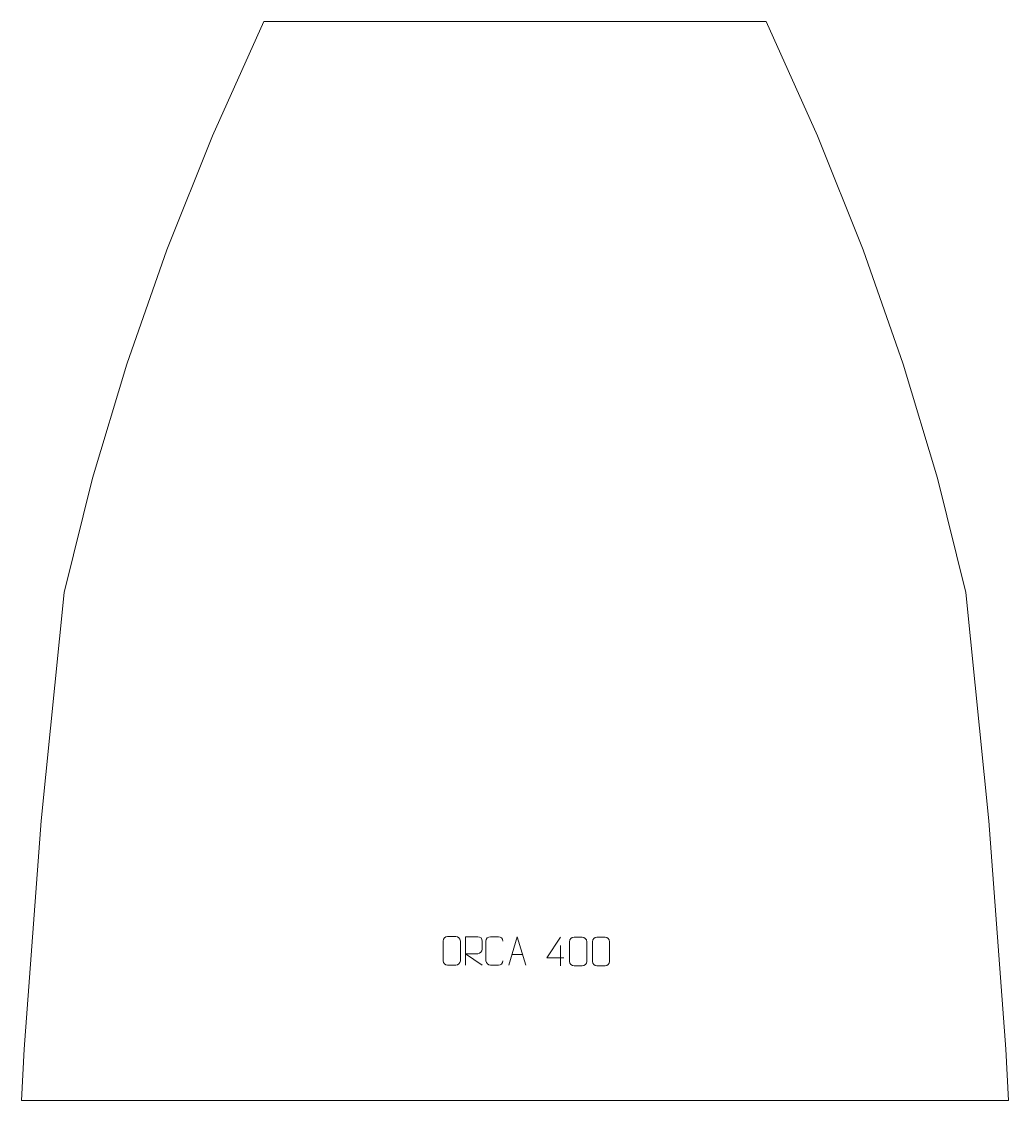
# Model space of a CAD drawing. Header units: millimetres. Extents: x -428 to 437, y 723 to 1668.
import ezdxf

# ---------------------------------------------------------------- set-up
doc = ezdxf.new("R2010")
doc.units = ezdxf.units.MM
doc.header["$MEASUREMENT"] = 0
doc.layers.add('layer 1', color=7, linetype='Continuous')

msp = doc.modelspace()

# ---------------------------------------------------------------- linework, layer by layer
at = {"layer": 'layer 1', "color": 242, "lineweight": 9}
msp.add_open_spline([(-215.3672, 1667.7565), (-215.3672, 1667.7565), (224.633, 1667.7565), (224.633, 1667.7565), (224.633, 1667.7565), (224.633, 1667.7565), (269.6333, 1567.7566), (269.6333, 1567.7566), (269.6333, 1567.7566), (269.6333, 1567.7566), (309.6331, 1467.7568), (309.6331, 1467.7568), (309.6331, 1467.7568), (309.6331, 1467.7568), (344.6336, 1367.7569), (344.6336, 1367.7569), (344.6336, 1367.7569), (344.6336, 1367.7569), (374.6336, 1267.7558), (374.6336, 1267.7558), (374.6336, 1267.7558), (374.6336, 1267.7558), (399.6332, 1167.7571), (399.6332, 1167.7571), (399.6332, 1167.7571), (399.6332, 1167.7571), (419.6323, 967.7562), (419.6323, 967.7562), (419.6323, 967.7562), (419.6323, 967.7562), (434.6325, 767.7564), (434.6325, 767.7564), (434.6325, 767.7564), (434.6325, 767.7564), (436.883, 722.7566), (436.883, 722.7566), (436.883, 722.7566), (436.883, 722.7566), (-427.6172, 722.7566), (-427.6172, 722.7566), (-427.6172, 722.7566), (-427.6172, 722.7566), (-425.3667, 767.7564), (-425.3667, 767.7564), (-425.3667, 767.7564), (-425.3667, 767.7564), (-410.3665, 967.7562), (-410.3665, 967.7562), (-410.3665, 967.7562), (-410.3665, 967.7562), (-390.3674, 1167.7571), (-390.3674, 1167.7571), (-390.3674, 1167.7571), (-390.3674, 1167.7571), (-365.3662, 1267.7558), (-365.3662, 1267.7558), (-365.3662, 1267.7558), (-365.3662, 1267.7558), (-335.3662, 1367.7569), (-335.3662, 1367.7569), (-335.3662, 1367.7569), (-335.3662, 1367.7569), (-300.3673, 1467.7568), (-300.3673, 1467.7568), (-300.3673, 1467.7568), (-300.3673, 1467.7568), (-260.3675, 1567.7566), (-260.3675, 1567.7566), (-260.3675, 1567.7566), (-260.3675, 1567.7566), (-215.3672, 1667.7565), (-215.3672, 1667.7565)], degree=3, knots=[0, 0, 0, 0, 0.05263158, 0.05263158, 0.05263158, 0.05263158, 0.10526316, 0.10526316, 0.10526316, 0.10526316, 0.15789474, 0.15789474, 0.15789474, 0.15789474, 0.21052632, 0.21052632, 0.21052632, 0.21052632, 0.26315789, 0.26315789, 0.26315789, 0.26315789, 0.31578947, 0.31578947, 0.31578947, 0.31578947, 0.36842105, 0.36842105, 0.36842105, 0.36842105, 0.42105263, 0.42105263, 0.42105263, 0.42105263, 0.47368421, 0.47368421, 0.47368421, 0.47368421, 0.52631579, 0.52631579, 0.52631579, 0.52631579, 0.57894737, 0.57894737, 0.57894737, 0.57894737, 0.63157895, 0.63157895, 0.63157895, 0.63157895, 0.68421053, 0.68421053, 0.68421053, 0.68421053, 0.73684211, 0.73684211, 0.73684211, 0.73684211, 0.78947368, 0.78947368, 0.78947368, 0.78947368, 0.84210526, 0.84210526, 0.84210526, 0.84210526, 0.89473684, 0.89473684, 0.89473684, 0.89473684, 1, 1, 1, 1], dxfattribs=at)
at = {"layer": 'layer 1', "color": 250, "lineweight": 9}
for points, knots in [([(-54.3839, 866.2148), (-52.0172, 866.2148), (-49.6501, 866.2148), (-47.283, 866.2148), (-47.283, 866.2148), (-45.302, 866.2504), (-43.2755, 864.7557), (-43.2484, 862.313), (-43.2484, 862.313), (-43.2488, 856.5542), (-43.2488, 850.7949), (-43.2484, 845.0353), (-43.2484, 845.0353), (-43.3906, 842.7071), (-45.0974, 841.2245), (-47.283, 841.2136), (-47.283, 841.2136), (-49.656, 841.214), (-52.029, 841.214), (-54.4016, 841.2136), (-54.4016, 841.2136), (-56.3605, 841.108), (-58.3674, 842.9964), (-58.356, 845.0179), (-58.356, 845.0179), (-58.3557, 850.8), (-58.3557, 856.5816), (-58.356, 862.3629), (-58.356, 862.3629), (-58.3517, 864.5055), (-56.5742, 866.2283), (-54.3839, 866.2148)], [0, 0, 0, 0, 0.11111111, 0.11111111, 0.11111111, 0.11111111, 0.22222222, 0.22222222, 0.22222222, 0.22222222, 0.33333333, 0.33333333, 0.33333333, 0.33333333, 0.44444444, 0.44444444, 0.44444444, 0.44444444, 0.55555556, 0.55555556, 0.55555556, 0.55555556, 0.66666667, 0.66666667, 0.66666667, 0.66666667, 0.77777778, 0.77777778, 0.77777778, 0.77777778, 1, 1, 1, 1]), ([(-38.7027, 841.1918), (-38.7027, 841.1918), (-38.7027, 866.1453), (-38.7027, 866.1453), (-38.7027, 866.1453), (-35.1079, 866.1453), (-31.5124, 866.1453), (-27.9172, 866.1453), (-27.9172, 866.1453), (-25.5919, 866.1076), (-24.0346, 864.6176), (-24.0387, 862.2512), (-24.0387, 862.2512), (-24.0391, 860.2157), (-24.0391, 857.1563), (-24.0387, 855.1203), (-24.0387, 855.1203), (-24.0452, 853.2448), (-25.8575, 851.303), (-27.867, 851.2839), (-27.867, 851.2839), (-27.867, 851.2839), (-38.7027, 851.2839), (-38.7027, 851.2839), (-38.7027, 851.2839), (-38.7027, 851.2839), (-24.048, 841.1918), (-24.048, 841.1918)], [0, 0, 0, 0, 0.125, 0.125, 0.125, 0.125, 0.25, 0.25, 0.25, 0.25, 0.375, 0.375, 0.375, 0.375, 0.5, 0.5, 0.5, 0.5, 0.625, 0.625, 0.625, 0.625, 0.75, 0.75, 0.75, 0.75, 1, 1, 1, 1]), ([(-5.9476, 845.0095), (-6.0874, 842.6861), (-7.7646, 841.2065), (-9.9123, 841.1957), (-9.9123, 841.1957), (-12.2442, 841.1961), (-14.5761, 841.1961), (-16.9076, 841.1957), (-16.9076, 841.1957), (-18.8326, 841.0903), (-20.8047, 842.9748), (-20.7935, 844.9921), (-20.7935, 844.9921), (-20.7931, 850.7622), (-20.7931, 856.5319), (-20.7935, 862.3012), (-20.7935, 862.3012), (-20.7893, 864.4393), (-19.0426, 866.1585), (-16.8902, 866.145), (-16.8902, 866.145), (-14.5645, 866.145), (-12.2384, 866.145), (-9.9123, 866.145), (-9.9123, 866.145), (-7.9657, 866.1805), (-5.9743, 864.689), (-5.9476, 862.2514)], [0, 0, 0, 0, 0.125, 0.125, 0.125, 0.125, 0.25, 0.25, 0.25, 0.25, 0.375, 0.375, 0.375, 0.375, 0.5, 0.5, 0.5, 0.5, 0.625, 0.625, 0.625, 0.625, 0.75, 0.75, 0.75, 0.75, 1, 1, 1, 1]), ([(-0.8411, 841.1918), (-0.8411, 841.1918), (6.5299, 866.1453), (6.5299, 866.1453), (6.5299, 866.1453), (6.5299, 866.1453), (14.0998, 841.1918), (14.0998, 841.1918)], [0, 0, 0, 0, 0.33333333, 0.33333333, 0.33333333, 0.33333333, 1, 1, 1, 1]), ([(47.3826, 847.5546), (47.3826, 847.5546), (32.5609, 847.5546), (32.5609, 847.5546), (32.5609, 847.5546), (32.5609, 847.5546), (44.4385, 865.6251), (44.4385, 865.6251)], [0, 0, 0, 0, 0.33333333, 0.33333333, 0.33333333, 0.33333333, 1, 1, 1, 1]), ([(56.3901, 865.6404), (58.7568, 865.6404), (61.1239, 865.6404), (63.491, 865.6404), (63.491, 865.6404), (65.472, 865.676), (67.4985, 864.1813), (67.5256, 861.7386), (67.5256, 861.7386), (67.5252, 855.9798), (67.5252, 850.2205), (67.5256, 844.4609), (67.5256, 844.4609), (67.3834, 842.1327), (65.6766, 840.6501), (63.491, 840.6392), (63.491, 840.6392), (61.118, 840.6396), (58.745, 840.6396), (56.3724, 840.6392), (56.3724, 840.6392), (54.4135, 840.5336), (52.4066, 842.422), (52.418, 844.4435), (52.418, 844.4435), (52.4183, 850.2256), (52.4183, 856.0072), (52.418, 861.7885), (52.418, 861.7885), (52.4223, 863.9311), (54.1998, 865.6539), (56.3901, 865.6404)], [0, 0, 0, 0, 0.11111111, 0.11111111, 0.11111111, 0.11111111, 0.22222222, 0.22222222, 0.22222222, 0.22222222, 0.33333333, 0.33333333, 0.33333333, 0.33333333, 0.44444444, 0.44444444, 0.44444444, 0.44444444, 0.55555556, 0.55555556, 0.55555556, 0.55555556, 0.66666667, 0.66666667, 0.66666667, 0.66666667, 0.77777778, 0.77777778, 0.77777778, 0.77777778, 1, 1, 1, 1]), ([(76.3901, 865.6404), (78.7568, 865.6404), (81.1239, 865.6404), (83.491, 865.6404), (83.491, 865.6404), (85.472, 865.676), (87.4985, 864.1813), (87.5256, 861.7386), (87.5256, 861.7386), (87.5252, 855.9798), (87.5252, 850.2205), (87.5256, 844.4609), (87.5256, 844.4609), (87.3834, 842.1327), (85.6766, 840.6501), (83.491, 840.6392), (83.491, 840.6392), (81.118, 840.6396), (78.745, 840.6396), (76.3724, 840.6392), (76.3724, 840.6392), (74.4135, 840.5336), (72.4066, 842.422), (72.418, 844.4435), (72.418, 844.4435), (72.4183, 850.2256), (72.4183, 856.0072), (72.418, 861.7885), (72.418, 861.7885), (72.4223, 863.9311), (74.1998, 865.6539), (76.3901, 865.6404)], [0, 0, 0, 0, 0.11111111, 0.11111111, 0.11111111, 0.11111111, 0.22222222, 0.22222222, 0.22222222, 0.22222222, 0.33333333, 0.33333333, 0.33333333, 0.33333333, 0.44444444, 0.44444444, 0.44444444, 0.44444444, 0.55555556, 0.55555556, 0.55555556, 0.55555556, 0.66666667, 0.66666667, 0.66666667, 0.66666667, 0.77777778, 0.77777778, 0.77777778, 0.77777778, 1, 1, 1, 1])]:
    msp.add_open_spline(points, degree=3, knots=knots, dxfattribs=at)
for points in [[(44.4385, 858.3157), (44.4385, 858.3157), (44.4385, 840.651), (44.4385, 840.651)], [(1.8815, 850.4412), (1.8815, 850.4412), (11.3772, 850.4412), (11.3772, 850.4412)]]:
    msp.add_open_spline(points, degree=3, dxfattribs=at)

doc.saveas('drawing.dxf')
